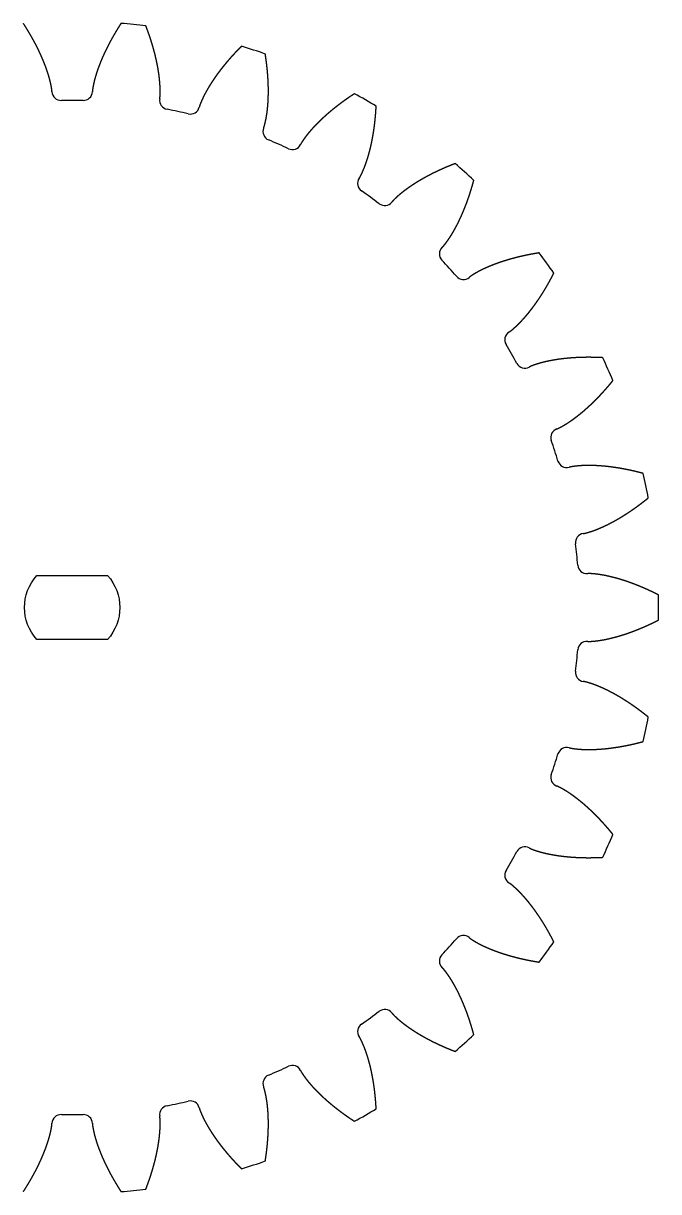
# Model space of a CAD drawing. Header units: millimetres. Extents: x -32 to 32, y -31.9 to 31.9.
# Drawn here: x -2.7 to 32, y -31.9 to 31.9 of the extents above; entities that cross this region are included whole.
import ezdxf

# ---------------------------------------------------------------- set-up
doc = ezdxf.new("R2010")
doc.units = ezdxf.units.MM
doc.layers.get('0').update_dxf_attribs({"linetype": 'CONTINUOUS'})

msp = doc.modelspace()

# ---------------------------------------------------------------- linework, layer by layer
for p, q in [((-1.102, 28.16), (-1.103, 28.169)), ((1.103, 28.169), (1.102, 28.16)), ((4.777, 27.774), (4.778, 27.783)), ((6.935, 27.324), (6.933, 27.315)), ((10.447, 26.174), (10.45, 26.182)), ((12.465, 25.285), (12.461, 25.277)), ((15.66, 23.43), (15.665, 23.437)), ((17.449, 22.141), (17.444, 22.134)), ((20.189, 19.662), (20.196, 19.668)), ((21.672, 18.029), (21.665, 18.024)), ((23.836, 15.035), (23.844, 15.039)), ((24.947, 13.13), (24.938, 13.125)), ((26.441, 9.75), (26.45, 9.753)), ((27.131, 7.656), (27.122, 7.654)), ((27.891, 4.04), (27.9, 4.041)), ((28.13, 1.848), (28.121, 1.847)), ((28.121, -1.847), (28.13, -1.848)), ((27.9, -4.041), (27.891, -4.04)), ((27.122, -7.654), (27.131, -7.656)), ((26.45, -9.753), (26.441, -9.75)), ((24.938, -13.125), (24.947, -13.13)), ((23.844, -15.039), (23.836, -15.035)), ((21.665, -18.024), (21.672, -18.029)), ((20.196, -19.668), (20.189, -19.662)), ((17.444, -22.134), (17.449, -22.141)), ((15.665, -23.437), (15.66, -23.43)), ((12.461, -25.277), (12.465, -25.285)), ((10.45, -26.182), (10.447, -26.174)), ((6.933, -27.315), (6.935, -27.324)), ((4.778, -27.783), (4.777, -27.774)), ((-1.103, -28.169), (-1.102, -28.16)), ((1.102, -28.16), (1.103, -28.169))]:
    msp.add_line(p, q)
msp.add_lwpolyline([(-1.923, 1.75), (1.923, 1.75, -0.386921), (1.923, -1.75), (-1.923, -1.75, -0.386921)], format="xyb", close=True)
for centre, radius, start, end in [((0, 0), 32, 82.77518, 85.22482), ((0, 0), 32, 70.77518, 73.22482), ((-0.603, 28.18), 0.5, 182.24153, 271.22509), ((0.603, 28.18), 0.5, 268.77491, 357.75847), ((0, 0), 27.686, 88.77491, 91.22509), ((5.269, 27.689), 0.5, 170.24153, 259.22509), ((0, 0), 32, 58.77518, 61.22482), ((0, 0), 27.686, 76.77491, 79.22509), ((6.448, 27.438), 0.5, 256.77491, 345.75847), ((10.911, 25.988), 0.5, 158.24153, 247.22509), ((0, 0), 27.686, 64.77491, 67.22509), ((12.012, 25.498), 0.5, 244.77491, 333.75847), ((0, 0), 32, 46.77518, 49.22482), ((16.076, 23.152), 0.5, 146.24153, 235.22509), ((0, 0), 27.686, 52.77491, 55.22509), ((17.051, 22.444), 0.5, 232.77491, 321.75847), ((20.538, 19.304), 0.5, 134.24153, 223.22509), ((0, 0), 32, 34.77518, 37.22482), ((0, 0), 27.686, 40.77491, 43.22509), ((21.345, 18.408), 0.5, 220.77491, 309.75847), ((24.103, 14.612), 0.5, 122.24153, 211.22509), ((0, 0), 27.686, 28.77491, 31.22509), ((0, 0), 32, 22.77518, 25.22482), ((24.706, 13.568), 0.5, 208.77491, 297.75847), ((26.614, 9.281), 0.5, 110.24153, 199.22509), ((0, 0), 27.686, 16.77491, 19.22509), ((26.987, 8.135), 0.5, 196.77491, 285.75847), ((0, 0), 32, 10.77518, 13.22482), ((27.962, 3.545), 0.5, 98.24153, 187.22509), ((0, 0), 27.686, 4.77491, 7.22509), ((28.088, 2.346), 0.5, 184.77491, 273.75847), ((0, 0), 32, -1.22482, 1.22482), ((28.088, -2.346), 0.5, 86.24153, 175.22509), ((0, 0), 27.686, 352.77491, 355.22509), ((27.962, -3.545), 0.5, 172.77491, 261.75847), ((0, 0), 32, 346.77518, 349.22482), ((26.987, -8.135), 0.5, 74.24153, 163.22509), ((0, 0), 27.686, 340.77491, 343.22509), ((26.614, -9.281), 0.5, 160.77491, 249.75847), ((0, 0), 32, 334.77518, 337.22482), ((0, 0), 27.686, 328.77491, 331.22509), ((24.706, -13.568), 0.5, 62.24153, 151.22509), ((24.103, -14.612), 0.5, 148.77491, 237.75847), ((0, 0), 27.686, 316.77491, 319.22509), ((21.345, -18.408), 0.5, 50.24153, 139.22509), ((0, 0), 32, 322.77518, 325.22482), ((20.538, -19.304), 0.5, 136.77491, 225.75847), ((0, 0), 27.686, 304.77491, 307.22509), ((17.051, -22.444), 0.5, 38.24153, 127.22509), ((16.076, -23.152), 0.5, 124.77491, 213.75847), ((0, 0), 32, 310.77518, 313.22482), ((0, 0), 27.686, 292.77491, 295.22509), ((12.012, -25.498), 0.5, 26.24153, 115.22509), ((10.911, -25.988), 0.5, 112.77491, 201.75847), ((5.269, -27.689), 0.5, 100.77491, 189.75847), ((0, 0), 27.686, 280.77491, 283.22509), ((6.448, -27.438), 0.5, 14.24153, 103.22509), ((0, 0), 32, 298.77518, 301.22482), ((-0.603, -28.18), 0.5, 88.77491, 177.75847), ((0, 0), 27.686, 268.77491, 271.22509), ((0.603, -28.18), 0.5, 2.24153, 91.22509), ((0, 0), 32, 286.77518, 289.22482), ((0, 0), 32, 274.77518, 277.22482)]:
    msp.add_arc(centre, radius, start, end)
for points in [[(-1.103, 28.169), (-1.103, 28.18), (-1.104, 28.203), (-1.107, 28.236), (-1.111, 28.28), (-1.12, 28.335), (-1.129, 28.39), (-1.139, 28.445), (-1.15, 28.5), (-1.162, 28.555), (-1.173, 28.61), (-1.185, 28.665), (-1.198, 28.72), (-1.211, 28.775), (-1.225, 28.829), (-1.24, 28.884), (-1.255, 28.938), (-1.271, 28.993), (-1.287, 29.047), (-1.304, 29.101), (-1.321, 29.156), (-1.338, 29.21), (-1.356, 29.264), (-1.374, 29.318), (-1.393, 29.372), (-1.412, 29.426), (-1.431, 29.48), (-1.451, 29.534), (-1.471, 29.588), (-1.492, 29.641), (-1.513, 29.695), (-1.534, 29.748), (-1.556, 29.802), (-1.578, 29.855), (-1.6, 29.909), (-1.622, 29.962), (-1.645, 30.016), (-1.669, 30.069), (-1.692, 30.122), (-1.716, 30.175), (-1.74, 30.228), (-1.765, 30.281), (-1.79, 30.334), (-1.815, 30.387), (-1.84, 30.439), (-1.866, 30.492), (-1.892, 30.545), (-1.918, 30.597), (-1.945, 30.65), (-1.972, 30.702), (-1.999, 30.755), (-2.026, 30.807), (-2.054, 30.859), (-2.082, 30.911), (-2.11, 30.963), (-2.139, 31.015), (-2.168, 31.067), (-2.197, 31.119), (-2.226, 31.171), (-2.256, 31.223), (-2.286, 31.275), (-2.316, 31.326), (-2.346, 31.378), (-2.377, 31.429), (-2.408, 31.48), (-2.439, 31.532), (-2.47, 31.583), (-2.502, 31.634), (-2.534, 31.685), (-2.566, 31.736), (-2.598, 31.787), (-2.624, 31.828), (-2.644, 31.858), (-2.657, 31.879), (-2.664, 31.889)], [(2.664, 31.889), (2.657, 31.879), (2.644, 31.858), (2.624, 31.828), (2.598, 31.787), (2.566, 31.736), (2.534, 31.685), (2.502, 31.634), (2.47, 31.583), (2.439, 31.532), (2.408, 31.48), (2.377, 31.429), (2.346, 31.378), (2.316, 31.326), (2.286, 31.275), (2.256, 31.223), (2.226, 31.171), (2.197, 31.119), (2.168, 31.067), (2.139, 31.015), (2.11, 30.963), (2.082, 30.911), (2.054, 30.859), (2.026, 30.807), (1.999, 30.755), (1.972, 30.702), (1.945, 30.65), (1.918, 30.597), (1.892, 30.545), (1.866, 30.492), (1.84, 30.439), (1.815, 30.387), (1.79, 30.334), (1.765, 30.281), (1.74, 30.228), (1.716, 30.175), (1.692, 30.122), (1.669, 30.069), (1.645, 30.016), (1.622, 29.962), (1.6, 29.909), (1.578, 29.855), (1.556, 29.802), (1.534, 29.748), (1.513, 29.695), (1.492, 29.641), (1.471, 29.588), (1.451, 29.534), (1.431, 29.48), (1.412, 29.426), (1.393, 29.372), (1.374, 29.318), (1.356, 29.264), (1.338, 29.21), (1.321, 29.156), (1.304, 29.101), (1.287, 29.047), (1.271, 28.993), (1.255, 28.938), (1.24, 28.884), (1.225, 28.829), (1.211, 28.775), (1.198, 28.72), (1.185, 28.665), (1.173, 28.61), (1.162, 28.555), (1.15, 28.5), (1.139, 28.445), (1.129, 28.39), (1.12, 28.335), (1.111, 28.28), (1.107, 28.236), (1.104, 28.203), (1.103, 28.18), (1.103, 28.169)], [(4.778, 27.783), (4.78, 27.794), (4.784, 27.816), (4.788, 27.849), (4.793, 27.893), (4.796, 27.949), (4.798, 28.005), (4.8, 28.061), (4.8, 28.117), (4.801, 28.173), (4.801, 28.229), (4.8, 28.285), (4.799, 28.341), (4.798, 28.398), (4.795, 28.454), (4.792, 28.51), (4.789, 28.567), (4.784, 28.623), (4.78, 28.68), (4.775, 28.736), (4.77, 28.793), (4.764, 28.85), (4.758, 28.906), (4.751, 28.963), (4.744, 29.02), (4.737, 29.077), (4.729, 29.133), (4.721, 29.19), (4.712, 29.247), (4.703, 29.304), (4.694, 29.361), (4.685, 29.417), (4.675, 29.474), (4.664, 29.531), (4.654, 29.588), (4.642, 29.645), (4.631, 29.702), (4.619, 29.759), (4.607, 29.815), (4.595, 29.872), (4.582, 29.929), (4.569, 29.986), (4.556, 30.043), (4.543, 30.1), (4.529, 30.157), (4.514, 30.214), (4.5, 30.271), (4.485, 30.328), (4.47, 30.384), (4.455, 30.441), (4.439, 30.498), (4.423, 30.555), (4.407, 30.612), (4.39, 30.669), (4.373, 30.726), (4.356, 30.782), (4.339, 30.839), (4.321, 30.896), (4.303, 30.953), (4.285, 31.01), (4.267, 31.066), (4.248, 31.123), (4.229, 31.18), (4.21, 31.236), (4.19, 31.293), (4.17, 31.35), (4.15, 31.406), (4.13, 31.463), (4.109, 31.52), (4.088, 31.576), (4.067, 31.633), (4.05, 31.678), (4.037, 31.712), (4.029, 31.735), (4.024, 31.746)], [(9.236, 30.638), (9.227, 30.63), (9.21, 30.613), (9.184, 30.587), (9.15, 30.552), (9.108, 30.509), (9.066, 30.466), (9.024, 30.423), (8.983, 30.379), (8.941, 30.336), (8.9, 30.292), (8.859, 30.248), (8.819, 30.204), (8.778, 30.16), (8.738, 30.116), (8.698, 30.072), (8.658, 30.027), (8.619, 29.982), (8.58, 29.938), (8.541, 29.893), (8.502, 29.848), (8.463, 29.803), (8.425, 29.758), (8.387, 29.712), (8.35, 29.667), (8.312, 29.621), (8.275, 29.576), (8.238, 29.53), (8.201, 29.484), (8.165, 29.438), (8.129, 29.392), (8.093, 29.345), (8.057, 29.299), (8.022, 29.252), (7.987, 29.206), (7.952, 29.159), (7.918, 29.112), (7.884, 29.065), (7.85, 29.017), (7.817, 28.97), (7.783, 28.923), (7.75, 28.875), (7.718, 28.827), (7.686, 28.779), (7.654, 28.731), (7.622, 28.683), (7.591, 28.635), (7.56, 28.587), (7.529, 28.538), (7.499, 28.489), (7.469, 28.441), (7.44, 28.392), (7.411, 28.343), (7.382, 28.293), (7.354, 28.244), (7.326, 28.194), (7.298, 28.145), (7.271, 28.095), (7.245, 28.045), (7.218, 27.995), (7.193, 27.944), (7.167, 27.894), (7.143, 27.843), (7.119, 27.792), (7.096, 27.741), (7.073, 27.69), (7.051, 27.638), (7.029, 27.587), (7.007, 27.535), (6.986, 27.483), (6.967, 27.431), (6.953, 27.389), (6.944, 27.357), (6.938, 27.335), (6.935, 27.324)], [(10.45, 26.182), (10.454, 26.193), (10.462, 26.213), (10.474, 26.245), (10.487, 26.287), (10.502, 26.341), (10.516, 26.395), (10.529, 26.45), (10.541, 26.504), (10.553, 26.559), (10.565, 26.614), (10.576, 26.669), (10.587, 26.724), (10.597, 26.78), (10.606, 26.835), (10.615, 26.891), (10.623, 26.947), (10.631, 27.003), (10.638, 27.059), (10.645, 27.116), (10.652, 27.172), (10.658, 27.229), (10.664, 27.285), (10.669, 27.342), (10.674, 27.399), (10.679, 27.456), (10.683, 27.513), (10.687, 27.571), (10.69, 27.628), (10.693, 27.685), (10.696, 27.743), (10.698, 27.801), (10.7, 27.858), (10.702, 27.916), (10.703, 27.974), (10.705, 28.032), (10.705, 28.09), (10.706, 28.148), (10.706, 28.206), (10.705, 28.264), (10.705, 28.323), (10.704, 28.381), (10.703, 28.439), (10.701, 28.498), (10.7, 28.556), (10.698, 28.615), (10.695, 28.674), (10.693, 28.732), (10.69, 28.791), (10.686, 28.85), (10.683, 28.909), (10.679, 28.968), (10.675, 29.027), (10.671, 29.086), (10.666, 29.145), (10.661, 29.204), (10.656, 29.263), (10.65, 29.322), (10.645, 29.382), (10.639, 29.441), (10.632, 29.5), (10.626, 29.56), (10.619, 29.619), (10.612, 29.679), (10.605, 29.738), (10.597, 29.798), (10.589, 29.857), (10.581, 29.917), (10.573, 29.977), (10.564, 30.036), (10.555, 30.096), (10.548, 30.144), (10.542, 30.18), (10.539, 30.204), (10.537, 30.215)], [(15.404, 28.048), (15.394, 28.042), (15.374, 28.029), (15.343, 28.009), (15.303, 27.982), (15.252, 27.949), (15.202, 27.915), (15.152, 27.882), (15.103, 27.848), (15.053, 27.814), (15.004, 27.78), (14.955, 27.745), (14.906, 27.711), (14.857, 27.676), (14.809, 27.641), (14.76, 27.606), (14.712, 27.571), (14.664, 27.535), (14.617, 27.5), (14.569, 27.464), (14.522, 27.428), (14.475, 27.392), (14.428, 27.356), (14.382, 27.319), (14.335, 27.283), (14.289, 27.246), (14.243, 27.209), (14.198, 27.172), (14.152, 27.134), (14.107, 27.097), (14.062, 27.059), (14.017, 27.021), (13.973, 26.983), (13.929, 26.945), (13.885, 26.907), (13.841, 26.868), (13.798, 26.829), (13.754, 26.79), (13.712, 26.751), (13.669, 26.712), (13.627, 26.672), (13.585, 26.633), (13.543, 26.593), (13.501, 26.553), (13.46, 26.512), (13.419, 26.472), (13.379, 26.431), (13.338, 26.39), (13.298, 26.349), (13.258, 26.308), (13.219, 26.266), (13.18, 26.224), (13.141, 26.182), (13.103, 26.14), (13.065, 26.098), (13.028, 26.055), (12.991, 26.012), (12.954, 25.969), (12.917, 25.926), (12.881, 25.882), (12.845, 25.838), (12.81, 25.794), (12.776, 25.75), (12.742, 25.705), (12.709, 25.659), (12.676, 25.614), (12.643, 25.568), (12.611, 25.523), (12.579, 25.477), (12.548, 25.43), (12.518, 25.383), (12.496, 25.345), (12.48, 25.315), (12.47, 25.295), (12.465, 25.285)], [(15.665, 23.437), (15.672, 23.447), (15.684, 23.465), (15.701, 23.494), (15.723, 23.532), (15.749, 23.582), (15.774, 23.632), (15.798, 23.683), (15.821, 23.733), (15.845, 23.785), (15.867, 23.836), (15.89, 23.887), (15.912, 23.939), (15.933, 23.991), (15.954, 24.044), (15.974, 24.096), (15.994, 24.149), (16.013, 24.203), (16.032, 24.256), (16.05, 24.31), (16.069, 24.364), (16.086, 24.418), (16.104, 24.472), (16.121, 24.527), (16.138, 24.581), (16.154, 24.636), (16.17, 24.691), (16.185, 24.746), (16.201, 24.802), (16.216, 24.857), (16.23, 24.913), (16.245, 24.969), (16.259, 25.025), (16.272, 25.081), (16.286, 25.137), (16.299, 25.194), (16.312, 25.25), (16.324, 25.307), (16.336, 25.364), (16.348, 25.421), (16.36, 25.478), (16.371, 25.535), (16.382, 25.593), (16.393, 25.65), (16.403, 25.708), (16.413, 25.765), (16.423, 25.823), (16.433, 25.881), (16.442, 25.939), (16.451, 25.998), (16.46, 26.056), (16.468, 26.114), (16.477, 26.173), (16.485, 26.232), (16.492, 26.29), (16.5, 26.349), (16.507, 26.408), (16.514, 26.467), (16.521, 26.526), (16.527, 26.586), (16.534, 26.645), (16.539, 26.705), (16.545, 26.764), (16.551, 26.824), (16.556, 26.883), (16.561, 26.943), (16.566, 27.003), (16.57, 27.063), (16.574, 27.123), (16.578, 27.183), (16.582, 27.244), (16.585, 27.292), (16.587, 27.328), (16.588, 27.352), (16.589, 27.364)], [(20.899, 24.233), (20.888, 24.229), (20.865, 24.22), (20.831, 24.207), (20.786, 24.189), (20.73, 24.167), (20.674, 24.145), (20.618, 24.122), (20.563, 24.099), (20.507, 24.076), (20.452, 24.053), (20.396, 24.03), (20.341, 24.006), (20.287, 23.982), (20.232, 23.958), (20.177, 23.934), (20.123, 23.909), (20.069, 23.885), (20.015, 23.86), (19.961, 23.835), (19.907, 23.809), (19.854, 23.784), (19.8, 23.758), (19.747, 23.732), (19.694, 23.706), (19.642, 23.68), (19.589, 23.653), (19.537, 23.626), (19.484, 23.599), (19.432, 23.572), (19.381, 23.544), (19.329, 23.517), (19.278, 23.489), (19.227, 23.46), (19.176, 23.432), (19.125, 23.403), (19.074, 23.374), (19.024, 23.345), (18.974, 23.316), (18.924, 23.286), (18.874, 23.256), (18.825, 23.226), (18.776, 23.196), (18.727, 23.165), (18.678, 23.134), (18.63, 23.103), (18.581, 23.072), (18.534, 23.04), (18.486, 23.008), (18.438, 22.976), (18.391, 22.944), (18.344, 22.911), (18.298, 22.878), (18.252, 22.845), (18.206, 22.811), (18.16, 22.777), (18.115, 22.743), (18.07, 22.708), (18.025, 22.674), (17.981, 22.638), (17.937, 22.603), (17.893, 22.567), (17.85, 22.531), (17.808, 22.494), (17.766, 22.456), (17.724, 22.419), (17.683, 22.381), (17.642, 22.343), (17.601, 22.305), (17.561, 22.266), (17.522, 22.226), (17.492, 22.193), (17.47, 22.167), (17.456, 22.15), (17.449, 22.141)], [(20.196, 19.668), (20.204, 19.676), (20.22, 19.692), (20.243, 19.716), (20.273, 19.749), (20.308, 19.792), (20.343, 19.836), (20.377, 19.88), (20.41, 19.925), (20.443, 19.97), (20.476, 20.016), (20.509, 20.062), (20.541, 20.108), (20.573, 20.154), (20.604, 20.201), (20.635, 20.249), (20.665, 20.296), (20.695, 20.345), (20.725, 20.393), (20.754, 20.442), (20.783, 20.491), (20.812, 20.54), (20.84, 20.589), (20.868, 20.639), (20.896, 20.689), (20.923, 20.739), (20.95, 20.79), (20.977, 20.84), (21.003, 20.891), (21.029, 20.943), (21.055, 20.994), (21.081, 21.046), (21.106, 21.098), (21.131, 21.15), (21.156, 21.202), (21.181, 21.254), (21.205, 21.307), (21.229, 21.36), (21.253, 21.413), (21.276, 21.466), (21.299, 21.52), (21.322, 21.573), (21.345, 21.627), (21.367, 21.681), (21.39, 21.736), (21.411, 21.79), (21.433, 21.845), (21.455, 21.899), (21.476, 21.954), (21.497, 22.009), (21.518, 22.064), (21.538, 22.12), (21.558, 22.175), (21.578, 22.231), (21.598, 22.287), (21.618, 22.343), (21.637, 22.399), (21.656, 22.455), (21.675, 22.512), (21.694, 22.569), (21.712, 22.625), (21.73, 22.682), (21.748, 22.739), (21.766, 22.797), (21.783, 22.854), (21.801, 22.911), (21.818, 22.969), (21.835, 23.027), (21.851, 23.085), (21.868, 23.143), (21.884, 23.201), (21.897, 23.247), (21.906, 23.282), (21.912, 23.306), (21.916, 23.318)], [(25.481, 19.358), (25.469, 19.356), (25.445, 19.353), (25.409, 19.347), (25.361, 19.339), (25.302, 19.329), (25.242, 19.319), (25.183, 19.308), (25.124, 19.297), (25.065, 19.286), (25.006, 19.275), (24.947, 19.264), (24.888, 19.252), (24.829, 19.24), (24.771, 19.228), (24.713, 19.216), (24.654, 19.203), (24.596, 19.19), (24.538, 19.177), (24.48, 19.164), (24.422, 19.15), (24.365, 19.136), (24.307, 19.122), (24.25, 19.108), (24.193, 19.093), (24.136, 19.078), (24.079, 19.063), (24.022, 19.048), (23.965, 19.032), (23.909, 19.017), (23.852, 19), (23.796, 18.984), (23.74, 18.967), (23.684, 18.95), (23.628, 18.933), (23.573, 18.916), (23.517, 18.898), (23.462, 18.88), (23.407, 18.862), (23.352, 18.843), (23.297, 18.824), (23.243, 18.805), (23.188, 18.785), (23.134, 18.766), (23.08, 18.746), (23.026, 18.725), (22.972, 18.704), (22.919, 18.683), (22.866, 18.662), (22.813, 18.641), (22.76, 18.619), (22.707, 18.596), (22.655, 18.574), (22.603, 18.551), (22.551, 18.527), (22.499, 18.504), (22.448, 18.48), (22.396, 18.455), (22.345, 18.43), (22.295, 18.405), (22.244, 18.38), (22.194, 18.354), (22.145, 18.327), (22.095, 18.3), (22.047, 18.272), (21.998, 18.244), (21.95, 18.216), (21.902, 18.187), (21.854, 18.158), (21.806, 18.128), (21.76, 18.097), (21.724, 18.071), (21.697, 18.051), (21.68, 18.037), (21.672, 18.029)], [(23.844, 15.039), (23.853, 15.045), (23.872, 15.058), (23.9, 15.076), (23.936, 15.103), (23.979, 15.137), (24.022, 15.173), (24.065, 15.21), (24.107, 15.246), (24.149, 15.284), (24.19, 15.321), (24.232, 15.359), (24.273, 15.397), (24.314, 15.436), (24.354, 15.476), (24.394, 15.516), (24.433, 15.556), (24.473, 15.597), (24.512, 15.638), (24.55, 15.68), (24.589, 15.722), (24.627, 15.764), (24.665, 15.806), (24.703, 15.849), (24.741, 15.892), (24.778, 15.936), (24.815, 15.98), (24.851, 16.024), (24.888, 16.068), (24.924, 16.113), (24.96, 16.158), (24.996, 16.203), (25.031, 16.248), (25.067, 16.294), (25.102, 16.34), (25.137, 16.386), (25.171, 16.433), (25.206, 16.479), (25.24, 16.526), (25.274, 16.574), (25.308, 16.621), (25.342, 16.669), (25.375, 16.717), (25.408, 16.765), (25.441, 16.813), (25.474, 16.862), (25.507, 16.911), (25.539, 16.96), (25.571, 17.009), (25.603, 17.059), (25.635, 17.109), (25.666, 17.158), (25.698, 17.209), (25.729, 17.259), (25.76, 17.309), (25.791, 17.36), (25.821, 17.411), (25.852, 17.462), (25.882, 17.514), (25.912, 17.565), (25.942, 17.617), (25.971, 17.669), (26.001, 17.721), (26.03, 17.773), (26.059, 17.825), (26.088, 17.878), (26.117, 17.931), (26.145, 17.984), (26.173, 18.037), (26.201, 18.09), (26.229, 18.144), (26.252, 18.187), (26.268, 18.219), (26.279, 18.241), (26.285, 18.251)], [(28.949, 13.637), (28.936, 13.638), (28.912, 13.639), (28.876, 13.641), (28.828, 13.643), (28.767, 13.646), (28.707, 13.648), (28.647, 13.65), (28.587, 13.652), (28.527, 13.654), (28.467, 13.655), (28.407, 13.656), (28.347, 13.657), (28.287, 13.657), (28.227, 13.658), (28.168, 13.658), (28.108, 13.658), (28.049, 13.657), (27.989, 13.656), (27.93, 13.655), (27.87, 13.654), (27.811, 13.652), (27.752, 13.651), (27.693, 13.649), (27.634, 13.646), (27.575, 13.643), (27.516, 13.641), (27.457, 13.637), (27.399, 13.634), (27.34, 13.63), (27.281, 13.626), (27.223, 13.622), (27.165, 13.617), (27.107, 13.612), (27.048, 13.607), (26.99, 13.601), (26.932, 13.595), (26.875, 13.589), (26.817, 13.583), (26.759, 13.576), (26.702, 13.569), (26.644, 13.562), (26.587, 13.554), (26.53, 13.546), (26.473, 13.537), (26.416, 13.529), (26.359, 13.519), (26.303, 13.51), (26.246, 13.5), (26.19, 13.49), (26.133, 13.48), (26.077, 13.469), (26.021, 13.458), (25.966, 13.446), (25.91, 13.434), (25.854, 13.421), (25.799, 13.409), (25.744, 13.395), (25.689, 13.382), (25.634, 13.368), (25.579, 13.353), (25.525, 13.338), (25.471, 13.322), (25.417, 13.306), (25.364, 13.289), (25.31, 13.272), (25.257, 13.254), (25.204, 13.236), (25.151, 13.217), (25.099, 13.198), (25.047, 13.178), (25.006, 13.16), (24.976, 13.145), (24.956, 13.135), (24.947, 13.13)], [(26.45, 9.753), (26.46, 9.757), (26.481, 9.765), (26.512, 9.778), (26.553, 9.796), (26.603, 9.821), (26.652, 9.847), (26.701, 9.874), (26.75, 9.901), (26.799, 9.929), (26.847, 9.957), (26.896, 9.985), (26.944, 10.014), (26.992, 10.044), (27.039, 10.074), (27.087, 10.105), (27.134, 10.136), (27.181, 10.168), (27.228, 10.2), (27.274, 10.233), (27.32, 10.266), (27.367, 10.299), (27.413, 10.333), (27.458, 10.367), (27.504, 10.401), (27.549, 10.436), (27.595, 10.471), (27.64, 10.507), (27.685, 10.542), (27.729, 10.579), (27.774, 10.615), (27.818, 10.652), (27.863, 10.689), (27.907, 10.726), (27.951, 10.764), (27.994, 10.802), (28.038, 10.84), (28.081, 10.879), (28.125, 10.918), (28.168, 10.957), (28.211, 10.996), (28.254, 11.036), (28.296, 11.076), (28.339, 11.116), (28.381, 11.157), (28.423, 11.197), (28.465, 11.238), (28.507, 11.28), (28.549, 11.321), (28.59, 11.363), (28.632, 11.405), (28.673, 11.447), (28.714, 11.49), (28.755, 11.532), (28.796, 11.575), (28.836, 11.619), (28.877, 11.662), (28.917, 11.706), (28.958, 11.75), (28.998, 11.794), (29.038, 11.838), (29.077, 11.883), (29.117, 11.928), (29.156, 11.973), (29.196, 12.018), (29.235, 12.063), (29.274, 12.109), (29.313, 12.155), (29.352, 12.201), (29.39, 12.247), (29.429, 12.294), (29.459, 12.331), (29.482, 12.36), (29.497, 12.378), (29.505, 12.388)], [(31.151, 7.321), (31.14, 7.324), (31.116, 7.33), (31.081, 7.339), (31.034, 7.352), (30.976, 7.367), (30.918, 7.382), (30.859, 7.396), (30.801, 7.41), (30.742, 7.424), (30.684, 7.438), (30.625, 7.452), (30.567, 7.465), (30.509, 7.478), (30.45, 7.491), (30.392, 7.503), (30.333, 7.515), (30.275, 7.527), (30.217, 7.539), (30.158, 7.55), (30.1, 7.561), (30.042, 7.572), (29.984, 7.582), (29.925, 7.593), (29.867, 7.603), (29.809, 7.612), (29.751, 7.622), (29.693, 7.631), (29.634, 7.639), (29.576, 7.648), (29.518, 7.656), (29.46, 7.664), (29.402, 7.672), (29.344, 7.679), (29.286, 7.686), (29.228, 7.692), (29.171, 7.699), (29.113, 7.705), (29.055, 7.71), (28.997, 7.716), (28.939, 7.721), (28.882, 7.725), (28.824, 7.73), (28.767, 7.734), (28.709, 7.737), (28.652, 7.741), (28.594, 7.744), (28.537, 7.746), (28.479, 7.748), (28.422, 7.75), (28.365, 7.752), (28.308, 7.753), (28.251, 7.753), (28.194, 7.754), (28.137, 7.753), (28.08, 7.753), (28.023, 7.752), (27.966, 7.75), (27.91, 7.748), (27.853, 7.746), (27.797, 7.743), (27.741, 7.74), (27.684, 7.736), (27.628, 7.731), (27.572, 7.725), (27.517, 7.719), (27.461, 7.713), (27.405, 7.706), (27.35, 7.699), (27.294, 7.691), (27.24, 7.682), (27.196, 7.673), (27.163, 7.665), (27.142, 7.659), (27.131, 7.656)], [(27.9, 4.041), (27.911, 4.043), (27.933, 4.046), (27.966, 4.052), (28.009, 4.061), (28.063, 4.075), (28.117, 4.09), (28.17, 4.107), (28.224, 4.123), (28.277, 4.14), (28.331, 4.157), (28.384, 4.175), (28.437, 4.193), (28.49, 4.212), (28.543, 4.232), (28.596, 4.253), (28.648, 4.273), (28.701, 4.295), (28.753, 4.317), (28.806, 4.339), (28.858, 4.361), (28.91, 4.384), (28.962, 4.408), (29.014, 4.431), (29.066, 4.455), (29.117, 4.48), (29.169, 4.505), (29.22, 4.53), (29.272, 4.556), (29.323, 4.582), (29.374, 4.608), (29.425, 4.635), (29.476, 4.662), (29.527, 4.69), (29.578, 4.717), (29.628, 4.745), (29.679, 4.774), (29.73, 4.803), (29.78, 4.832), (29.83, 4.861), (29.88, 4.891), (29.931, 4.92), (29.981, 4.951), (30.031, 4.981), (30.08, 5.012), (30.13, 5.043), (30.18, 5.074), (30.229, 5.106), (30.279, 5.138), (30.328, 5.17), (30.377, 5.203), (30.426, 5.236), (30.475, 5.269), (30.524, 5.302), (30.573, 5.335), (30.622, 5.369), (30.671, 5.403), (30.719, 5.438), (30.768, 5.472), (30.816, 5.507), (30.864, 5.542), (30.912, 5.578), (30.961, 5.613), (31.008, 5.649), (31.056, 5.685), (31.104, 5.721), (31.152, 5.758), (31.199, 5.795), (31.247, 5.832), (31.294, 5.869), (31.342, 5.907), (31.379, 5.937), (31.408, 5.96), (31.426, 5.975), (31.436, 5.983)], [(31.993, 0.684), (31.982, 0.69), (31.96, 0.7), (31.928, 0.717), (31.885, 0.739), (31.831, 0.765), (31.777, 0.792), (31.722, 0.818), (31.668, 0.845), (31.614, 0.87), (31.56, 0.896), (31.505, 0.921), (31.451, 0.947), (31.397, 0.971), (31.342, 0.996), (31.288, 1.02), (31.233, 1.044), (31.178, 1.068), (31.124, 1.092), (31.069, 1.115), (31.014, 1.138), (30.96, 1.16), (30.905, 1.183), (30.85, 1.205), (30.795, 1.227), (30.74, 1.248), (30.685, 1.269), (30.63, 1.29), (30.575, 1.311), (30.52, 1.332), (30.465, 1.352), (30.41, 1.371), (30.355, 1.391), (30.3, 1.41), (30.244, 1.429), (30.189, 1.447), (30.134, 1.466), (30.078, 1.483), (30.023, 1.501), (29.968, 1.518), (29.912, 1.535), (29.857, 1.552), (29.801, 1.568), (29.746, 1.584), (29.69, 1.599), (29.635, 1.615), (29.579, 1.629), (29.524, 1.644), (29.468, 1.658), (29.412, 1.672), (29.357, 1.685), (29.301, 1.698), (29.245, 1.71), (29.19, 1.722), (29.134, 1.734), (29.078, 1.745), (29.022, 1.756), (28.967, 1.766), (28.911, 1.776), (28.855, 1.786), (28.799, 1.795), (28.744, 1.803), (28.688, 1.811), (28.632, 1.817), (28.576, 1.824), (28.52, 1.83), (28.464, 1.835), (28.409, 1.84), (28.353, 1.845), (28.297, 1.848), (28.241, 1.851), (28.197, 1.851), (28.164, 1.85), (28.141, 1.849), (28.13, 1.848)], [(28.13, -1.848), (28.141, -1.849), (28.164, -1.85), (28.197, -1.851), (28.241, -1.851), (28.297, -1.848), (28.353, -1.845), (28.409, -1.84), (28.464, -1.835), (28.52, -1.83), (28.576, -1.824), (28.632, -1.817), (28.688, -1.811), (28.744, -1.803), (28.799, -1.795), (28.855, -1.786), (28.911, -1.776), (28.967, -1.766), (29.022, -1.756), (29.078, -1.745), (29.134, -1.734), (29.19, -1.722), (29.245, -1.71), (29.301, -1.698), (29.357, -1.685), (29.412, -1.672), (29.468, -1.658), (29.524, -1.644), (29.579, -1.629), (29.635, -1.615), (29.69, -1.599), (29.746, -1.584), (29.801, -1.568), (29.857, -1.552), (29.912, -1.535), (29.968, -1.518), (30.023, -1.501), (30.078, -1.483), (30.134, -1.466), (30.189, -1.447), (30.244, -1.429), (30.3, -1.41), (30.355, -1.391), (30.41, -1.371), (30.465, -1.352), (30.52, -1.332), (30.575, -1.311), (30.63, -1.29), (30.685, -1.269), (30.74, -1.248), (30.795, -1.227), (30.85, -1.205), (30.905, -1.183), (30.96, -1.16), (31.014, -1.138), (31.069, -1.115), (31.124, -1.092), (31.178, -1.068), (31.233, -1.044), (31.288, -1.02), (31.342, -0.996), (31.397, -0.971), (31.451, -0.947), (31.505, -0.921), (31.56, -0.896), (31.614, -0.87), (31.668, -0.845), (31.722, -0.818), (31.777, -0.792), (31.831, -0.765), (31.885, -0.739), (31.928, -0.717), (31.96, -0.7), (31.982, -0.69), (31.993, -0.684)], [(31.436, -5.983), (31.426, -5.975), (31.408, -5.96), (31.379, -5.937), (31.342, -5.907), (31.294, -5.869), (31.247, -5.832), (31.199, -5.795), (31.152, -5.758), (31.104, -5.721), (31.056, -5.685), (31.008, -5.649), (30.961, -5.613), (30.912, -5.578), (30.864, -5.542), (30.816, -5.507), (30.768, -5.472), (30.719, -5.438), (30.671, -5.403), (30.622, -5.369), (30.573, -5.335), (30.524, -5.302), (30.475, -5.269), (30.426, -5.236), (30.377, -5.203), (30.328, -5.17), (30.279, -5.138), (30.229, -5.106), (30.18, -5.074), (30.13, -5.043), (30.08, -5.012), (30.031, -4.981), (29.981, -4.951), (29.931, -4.92), (29.88, -4.891), (29.83, -4.861), (29.78, -4.832), (29.73, -4.803), (29.679, -4.774), (29.628, -4.745), (29.578, -4.717), (29.527, -4.69), (29.476, -4.662), (29.425, -4.635), (29.374, -4.608), (29.323, -4.582), (29.272, -4.556), (29.22, -4.53), (29.169, -4.505), (29.117, -4.48), (29.066, -4.455), (29.014, -4.431), (28.962, -4.408), (28.91, -4.384), (28.858, -4.361), (28.806, -4.339), (28.753, -4.317), (28.701, -4.295), (28.648, -4.273), (28.596, -4.253), (28.543, -4.232), (28.49, -4.212), (28.437, -4.193), (28.384, -4.175), (28.331, -4.157), (28.277, -4.14), (28.224, -4.123), (28.17, -4.107), (28.117, -4.09), (28.063, -4.075), (28.009, -4.061), (27.966, -4.052), (27.933, -4.046), (27.911, -4.043), (27.9, -4.041)], [(27.131, -7.656), (27.142, -7.659), (27.163, -7.665), (27.196, -7.673), (27.24, -7.682), (27.294, -7.691), (27.35, -7.699), (27.405, -7.706), (27.461, -7.713), (27.517, -7.719), (27.572, -7.725), (27.628, -7.731), (27.684, -7.736), (27.741, -7.74), (27.797, -7.743), (27.853, -7.746), (27.91, -7.748), (27.966, -7.75), (28.023, -7.752), (28.08, -7.753), (28.137, -7.753), (28.194, -7.754), (28.251, -7.753), (28.308, -7.753), (28.365, -7.752), (28.422, -7.75), (28.479, -7.748), (28.537, -7.746), (28.594, -7.744), (28.652, -7.741), (28.709, -7.737), (28.767, -7.734), (28.824, -7.73), (28.882, -7.725), (28.939, -7.721), (28.997, -7.716), (29.055, -7.71), (29.113, -7.705), (29.171, -7.699), (29.228, -7.692), (29.286, -7.686), (29.344, -7.679), (29.402, -7.672), (29.46, -7.664), (29.518, -7.656), (29.576, -7.648), (29.634, -7.639), (29.693, -7.631), (29.751, -7.622), (29.809, -7.612), (29.867, -7.603), (29.925, -7.593), (29.984, -7.582), (30.042, -7.572), (30.1, -7.561), (30.158, -7.55), (30.217, -7.539), (30.275, -7.527), (30.333, -7.515), (30.392, -7.503), (30.45, -7.491), (30.509, -7.478), (30.567, -7.465), (30.625, -7.452), (30.684, -7.438), (30.742, -7.424), (30.801, -7.41), (30.859, -7.396), (30.918, -7.382), (30.976, -7.367), (31.034, -7.352), (31.081, -7.339), (31.116, -7.33), (31.14, -7.324), (31.151, -7.321)], [(29.505, -12.388), (29.497, -12.378), (29.482, -12.36), (29.459, -12.331), (29.429, -12.294), (29.39, -12.247), (29.352, -12.201), (29.313, -12.155), (29.274, -12.109), (29.235, -12.063), (29.196, -12.018), (29.156, -11.973), (29.117, -11.928), (29.077, -11.883), (29.038, -11.838), (28.998, -11.794), (28.958, -11.75), (28.917, -11.706), (28.877, -11.662), (28.836, -11.619), (28.796, -11.575), (28.755, -11.532), (28.714, -11.49), (28.673, -11.447), (28.632, -11.405), (28.59, -11.363), (28.549, -11.321), (28.507, -11.28), (28.465, -11.238), (28.423, -11.197), (28.381, -11.157), (28.339, -11.116), (28.296, -11.076), (28.254, -11.036), (28.211, -10.996), (28.168, -10.957), (28.125, -10.918), (28.081, -10.879), (28.038, -10.84), (27.994, -10.802), (27.951, -10.764), (27.907, -10.726), (27.863, -10.689), (27.818, -10.652), (27.774, -10.615), (27.729, -10.579), (27.685, -10.542), (27.64, -10.507), (27.595, -10.471), (27.549, -10.436), (27.504, -10.401), (27.458, -10.367), (27.413, -10.333), (27.367, -10.299), (27.32, -10.266), (27.274, -10.233), (27.228, -10.2), (27.181, -10.168), (27.134, -10.136), (27.087, -10.105), (27.039, -10.074), (26.992, -10.044), (26.944, -10.014), (26.896, -9.985), (26.847, -9.957), (26.799, -9.929), (26.75, -9.901), (26.701, -9.874), (26.652, -9.847), (26.603, -9.821), (26.553, -9.796), (26.512, -9.778), (26.481, -9.765), (26.46, -9.757), (26.45, -9.753)], [(24.947, -13.13), (24.956, -13.135), (24.976, -13.145), (25.006, -13.16), (25.047, -13.178), (25.099, -13.198), (25.151, -13.217), (25.204, -13.236), (25.257, -13.254), (25.31, -13.272), (25.364, -13.289), (25.417, -13.306), (25.471, -13.322), (25.525, -13.338), (25.579, -13.353), (25.634, -13.368), (25.689, -13.382), (25.744, -13.395), (25.799, -13.409), (25.854, -13.421), (25.91, -13.434), (25.966, -13.446), (26.021, -13.458), (26.077, -13.469), (26.133, -13.48), (26.19, -13.49), (26.246, -13.5), (26.303, -13.51), (26.359, -13.519), (26.416, -13.529), (26.473, -13.537), (26.53, -13.546), (26.587, -13.554), (26.644, -13.562), (26.702, -13.569), (26.759, -13.576), (26.817, -13.583), (26.875, -13.589), (26.932, -13.595), (26.99, -13.601), (27.048, -13.607), (27.107, -13.612), (27.165, -13.617), (27.223, -13.622), (27.281, -13.626), (27.34, -13.63), (27.399, -13.634), (27.457, -13.637), (27.516, -13.641), (27.575, -13.643), (27.634, -13.646), (27.693, -13.649), (27.752, -13.651), (27.811, -13.652), (27.87, -13.654), (27.93, -13.655), (27.989, -13.656), (28.049, -13.657), (28.108, -13.658), (28.168, -13.658), (28.227, -13.658), (28.287, -13.657), (28.347, -13.657), (28.407, -13.656), (28.467, -13.655), (28.527, -13.654), (28.587, -13.652), (28.647, -13.65), (28.707, -13.648), (28.767, -13.646), (28.828, -13.643), (28.876, -13.641), (28.912, -13.639), (28.936, -13.638), (28.949, -13.637)], [(26.285, -18.251), (26.279, -18.241), (26.268, -18.219), (26.252, -18.187), (26.229, -18.144), (26.201, -18.09), (26.173, -18.037), (26.145, -17.984), (26.117, -17.931), (26.088, -17.878), (26.059, -17.825), (26.03, -17.773), (26.001, -17.721), (25.971, -17.669), (25.942, -17.617), (25.912, -17.565), (25.882, -17.514), (25.852, -17.462), (25.821, -17.411), (25.791, -17.36), (25.76, -17.309), (25.729, -17.259), (25.698, -17.209), (25.666, -17.158), (25.635, -17.109), (25.603, -17.059), (25.571, -17.009), (25.539, -16.96), (25.507, -16.911), (25.474, -16.862), (25.441, -16.813), (25.408, -16.765), (25.375, -16.717), (25.342, -16.669), (25.308, -16.621), (25.274, -16.574), (25.24, -16.526), (25.206, -16.479), (25.171, -16.433), (25.137, -16.386), (25.102, -16.34), (25.067, -16.294), (25.031, -16.248), (24.996, -16.203), (24.96, -16.158), (24.924, -16.113), (24.888, -16.068), (24.851, -16.024), (24.815, -15.98), (24.778, -15.936), (24.741, -15.892), (24.703, -15.849), (24.665, -15.806), (24.627, -15.764), (24.589, -15.722), (24.55, -15.68), (24.512, -15.638), (24.473, -15.597), (24.433, -15.556), (24.394, -15.516), (24.354, -15.476), (24.314, -15.436), (24.273, -15.397), (24.232, -15.359), (24.19, -15.321), (24.149, -15.284), (24.107, -15.246), (24.065, -15.21), (24.022, -15.173), (23.979, -15.137), (23.936, -15.103), (23.9, -15.076), (23.872, -15.058), (23.853, -15.045), (23.844, -15.039)], [(21.672, -18.029), (21.68, -18.037), (21.697, -18.051), (21.724, -18.071), (21.76, -18.097), (21.806, -18.128), (21.854, -18.158), (21.902, -18.187), (21.95, -18.216), (21.998, -18.244), (22.047, -18.272), (22.095, -18.3), (22.145, -18.327), (22.194, -18.354), (22.244, -18.38), (22.295, -18.405), (22.345, -18.43), (22.396, -18.455), (22.448, -18.48), (22.499, -18.504), (22.551, -18.527), (22.603, -18.551), (22.655, -18.574), (22.707, -18.596), (22.76, -18.619), (22.813, -18.641), (22.866, -18.662), (22.919, -18.683), (22.972, -18.704), (23.026, -18.725), (23.08, -18.746), (23.134, -18.766), (23.188, -18.785), (23.243, -18.805), (23.297, -18.824), (23.352, -18.843), (23.407, -18.862), (23.462, -18.88), (23.517, -18.898), (23.573, -18.916), (23.628, -18.933), (23.684, -18.95), (23.74, -18.967), (23.796, -18.984), (23.852, -19), (23.909, -19.017), (23.965, -19.032), (24.022, -19.048), (24.079, -19.063), (24.136, -19.078), (24.193, -19.093), (24.25, -19.108), (24.307, -19.122), (24.365, -19.136), (24.422, -19.15), (24.48, -19.164), (24.538, -19.177), (24.596, -19.19), (24.654, -19.203), (24.713, -19.216), (24.771, -19.228), (24.829, -19.24), (24.888, -19.252), (24.947, -19.264), (25.006, -19.275), (25.065, -19.286), (25.124, -19.297), (25.183, -19.308), (25.242, -19.319), (25.302, -19.329), (25.361, -19.339), (25.409, -19.347), (25.445, -19.353), (25.469, -19.356), (25.481, -19.358)], [(21.916, -23.318), (21.912, -23.306), (21.906, -23.282), (21.897, -23.247), (21.884, -23.201), (21.868, -23.143), (21.851, -23.085), (21.835, -23.027), (21.818, -22.969), (21.801, -22.911), (21.783, -22.854), (21.766, -22.797), (21.748, -22.739), (21.73, -22.682), (21.712, -22.625), (21.694, -22.569), (21.675, -22.512), (21.656, -22.455), (21.637, -22.399), (21.618, -22.343), (21.598, -22.287), (21.578, -22.231), (21.558, -22.175), (21.538, -22.12), (21.518, -22.064), (21.497, -22.009), (21.476, -21.954), (21.455, -21.899), (21.433, -21.845), (21.411, -21.79), (21.39, -21.736), (21.367, -21.681), (21.345, -21.627), (21.322, -21.573), (21.299, -21.52), (21.276, -21.466), (21.253, -21.413), (21.229, -21.36), (21.205, -21.307), (21.181, -21.254), (21.156, -21.202), (21.131, -21.15), (21.106, -21.098), (21.081, -21.046), (21.055, -20.994), (21.029, -20.943), (21.003, -20.891), (20.977, -20.84), (20.95, -20.79), (20.923, -20.739), (20.896, -20.689), (20.868, -20.639), (20.84, -20.589), (20.812, -20.54), (20.783, -20.491), (20.754, -20.442), (20.725, -20.393), (20.695, -20.345), (20.665, -20.296), (20.635, -20.249), (20.604, -20.201), (20.573, -20.154), (20.541, -20.108), (20.509, -20.062), (20.476, -20.016), (20.443, -19.97), (20.41, -19.925), (20.377, -19.88), (20.343, -19.836), (20.308, -19.792), (20.273, -19.749), (20.243, -19.716), (20.22, -19.692), (20.204, -19.676), (20.196, -19.668)], [(17.449, -22.141), (17.456, -22.15), (17.47, -22.167), (17.492, -22.193), (17.522, -22.226), (17.561, -22.266), (17.601, -22.305), (17.642, -22.343), (17.683, -22.381), (17.724, -22.419), (17.766, -22.456), (17.808, -22.494), (17.85, -22.531), (17.893, -22.567), (17.937, -22.603), (17.981, -22.638), (18.025, -22.674), (18.07, -22.708), (18.115, -22.743), (18.16, -22.777), (18.206, -22.811), (18.252, -22.845), (18.298, -22.878), (18.344, -22.911), (18.391, -22.944), (18.438, -22.976), (18.486, -23.008), (18.534, -23.04), (18.581, -23.072), (18.63, -23.103), (18.678, -23.134), (18.727, -23.165), (18.776, -23.196), (18.825, -23.226), (18.874, -23.256), (18.924, -23.286), (18.974, -23.316), (19.024, -23.345), (19.074, -23.374), (19.125, -23.403), (19.176, -23.432), (19.227, -23.46), (19.278, -23.489), (19.329, -23.517), (19.381, -23.544), (19.432, -23.572), (19.484, -23.599), (19.537, -23.626), (19.589, -23.653), (19.642, -23.68), (19.694, -23.706), (19.747, -23.732), (19.8, -23.758), (19.854, -23.784), (19.907, -23.809), (19.961, -23.835), (20.015, -23.86), (20.069, -23.885), (20.123, -23.909), (20.177, -23.934), (20.232, -23.958), (20.287, -23.982), (20.341, -24.006), (20.396, -24.03), (20.452, -24.053), (20.507, -24.076), (20.563, -24.099), (20.618, -24.122), (20.674, -24.145), (20.73, -24.167), (20.786, -24.189), (20.831, -24.207), (20.865, -24.22), (20.888, -24.229), (20.899, -24.233)], [(16.589, -27.364), (16.588, -27.352), (16.587, -27.328), (16.585, -27.292), (16.582, -27.244), (16.578, -27.183), (16.574, -27.123), (16.57, -27.063), (16.566, -27.003), (16.561, -26.943), (16.556, -26.883), (16.551, -26.824), (16.545, -26.764), (16.539, -26.705), (16.534, -26.645), (16.527, -26.586), (16.521, -26.526), (16.514, -26.467), (16.507, -26.408), (16.5, -26.349), (16.492, -26.29), (16.485, -26.232), (16.477, -26.173), (16.468, -26.114), (16.46, -26.056), (16.451, -25.998), (16.442, -25.939), (16.433, -25.881), (16.423, -25.823), (16.413, -25.765), (16.403, -25.708), (16.393, -25.65), (16.382, -25.593), (16.371, -25.535), (16.36, -25.478), (16.348, -25.421), (16.336, -25.364), (16.324, -25.307), (16.312, -25.25), (16.299, -25.194), (16.286, -25.137), (16.272, -25.081), (16.259, -25.025), (16.245, -24.969), (16.23, -24.913), (16.216, -24.857), (16.201, -24.802), (16.185, -24.746), (16.17, -24.691), (16.154, -24.636), (16.138, -24.581), (16.121, -24.527), (16.104, -24.472), (16.086, -24.418), (16.069, -24.364), (16.05, -24.31), (16.032, -24.256), (16.013, -24.203), (15.994, -24.149), (15.974, -24.096), (15.954, -24.044), (15.933, -23.991), (15.912, -23.939), (15.89, -23.887), (15.867, -23.836), (15.845, -23.785), (15.821, -23.733), (15.798, -23.683), (15.774, -23.632), (15.749, -23.582), (15.723, -23.532), (15.701, -23.494), (15.684, -23.465), (15.672, -23.447), (15.665, -23.437)], [(12.465, -25.285), (12.47, -25.295), (12.48, -25.315), (12.496, -25.345), (12.518, -25.383), (12.548, -25.43), (12.579, -25.477), (12.611, -25.523), (12.643, -25.568), (12.676, -25.614), (12.709, -25.659), (12.742, -25.705), (12.776, -25.75), (12.81, -25.794), (12.845, -25.838), (12.881, -25.882), (12.917, -25.926), (12.954, -25.969), (12.991, -26.012), (13.028, -26.055), (13.065, -26.098), (13.103, -26.14), (13.141, -26.182), (13.18, -26.224), (13.219, -26.266), (13.258, -26.308), (13.298, -26.349), (13.338, -26.39), (13.379, -26.431), (13.419, -26.472), (13.46, -26.512), (13.501, -26.553), (13.543, -26.593), (13.585, -26.633), (13.627, -26.672), (13.669, -26.712), (13.712, -26.751), (13.754, -26.79), (13.798, -26.829), (13.841, -26.868), (13.885, -26.907), (13.929, -26.945), (13.973, -26.983), (14.017, -27.021), (14.062, -27.059), (14.107, -27.097), (14.152, -27.134), (14.198, -27.172), (14.243, -27.209), (14.289, -27.246), (14.335, -27.283), (14.382, -27.319), (14.428, -27.356), (14.475, -27.392), (14.522, -27.428), (14.569, -27.464), (14.617, -27.5), (14.664, -27.535), (14.712, -27.571), (14.76, -27.606), (14.809, -27.641), (14.857, -27.676), (14.906, -27.711), (14.955, -27.745), (15.004, -27.78), (15.053, -27.814), (15.103, -27.848), (15.152, -27.882), (15.202, -27.915), (15.252, -27.949), (15.303, -27.982), (15.343, -28.009), (15.374, -28.029), (15.394, -28.042), (15.404, -28.048)], [(10.537, -30.215), (10.539, -30.204), (10.542, -30.18), (10.548, -30.144), (10.555, -30.096), (10.564, -30.036), (10.573, -29.977), (10.581, -29.917), (10.589, -29.857), (10.597, -29.798), (10.605, -29.738), (10.612, -29.679), (10.619, -29.619), (10.626, -29.56), (10.632, -29.5), (10.639, -29.441), (10.645, -29.382), (10.65, -29.322), (10.656, -29.263), (10.661, -29.204), (10.666, -29.145), (10.671, -29.086), (10.675, -29.027), (10.679, -28.968), (10.683, -28.909), (10.686, -28.85), (10.69, -28.791), (10.693, -28.732), (10.695, -28.674), (10.698, -28.615), (10.7, -28.556), (10.701, -28.498), (10.703, -28.439), (10.704, -28.381), (10.705, -28.323), (10.705, -28.264), (10.706, -28.206), (10.706, -28.148), (10.705, -28.09), (10.705, -28.032), (10.703, -27.974), (10.702, -27.916), (10.7, -27.858), (10.698, -27.801), (10.696, -27.743), (10.693, -27.685), (10.69, -27.628), (10.687, -27.571), (10.683, -27.513), (10.679, -27.456), (10.674, -27.399), (10.669, -27.342), (10.664, -27.285), (10.658, -27.229), (10.652, -27.172), (10.645, -27.116), (10.638, -27.059), (10.631, -27.003), (10.623, -26.947), (10.615, -26.891), (10.606, -26.835), (10.597, -26.78), (10.587, -26.724), (10.576, -26.669), (10.565, -26.614), (10.553, -26.559), (10.541, -26.504), (10.529, -26.45), (10.516, -26.395), (10.502, -26.341), (10.487, -26.287), (10.474, -26.245), (10.462, -26.213), (10.454, -26.193), (10.45, -26.182)], [(6.935, -27.324), (6.938, -27.335), (6.944, -27.357), (6.953, -27.389), (6.967, -27.431), (6.986, -27.483), (7.007, -27.535), (7.029, -27.587), (7.051, -27.638), (7.073, -27.69), (7.096, -27.741), (7.119, -27.792), (7.143, -27.843), (7.167, -27.894), (7.193, -27.944), (7.218, -27.995), (7.245, -28.045), (7.271, -28.095), (7.298, -28.145), (7.326, -28.194), (7.354, -28.244), (7.382, -28.293), (7.411, -28.343), (7.44, -28.392), (7.469, -28.441), (7.499, -28.489), (7.529, -28.538), (7.56, -28.587), (7.591, -28.635), (7.622, -28.683), (7.654, -28.731), (7.686, -28.779), (7.718, -28.827), (7.75, -28.875), (7.783, -28.923), (7.817, -28.97), (7.85, -29.017), (7.884, -29.065), (7.918, -29.112), (7.952, -29.159), (7.987, -29.206), (8.022, -29.252), (8.057, -29.299), (8.093, -29.345), (8.129, -29.392), (8.165, -29.438), (8.201, -29.484), (8.238, -29.53), (8.275, -29.576), (8.312, -29.621), (8.35, -29.667), (8.387, -29.712), (8.425, -29.758), (8.463, -29.803), (8.502, -29.848), (8.541, -29.893), (8.58, -29.938), (8.619, -29.982), (8.658, -30.027), (8.698, -30.072), (8.738, -30.116), (8.778, -30.16), (8.819, -30.204), (8.859, -30.248), (8.9, -30.292), (8.941, -30.336), (8.983, -30.379), (9.024, -30.423), (9.066, -30.466), (9.108, -30.509), (9.15, -30.552), (9.184, -30.587), (9.21, -30.613), (9.227, -30.63), (9.236, -30.638)], [(4.024, -31.746), (4.029, -31.735), (4.037, -31.712), (4.05, -31.678), (4.067, -31.633), (4.088, -31.576), (4.109, -31.52), (4.13, -31.463), (4.15, -31.406), (4.17, -31.35), (4.19, -31.293), (4.21, -31.236), (4.229, -31.18), (4.248, -31.123), (4.267, -31.066), (4.285, -31.01), (4.303, -30.953), (4.321, -30.896), (4.339, -30.839), (4.356, -30.782), (4.373, -30.726), (4.39, -30.669), (4.407, -30.612), (4.423, -30.555), (4.439, -30.498), (4.455, -30.441), (4.47, -30.384), (4.485, -30.328), (4.5, -30.271), (4.514, -30.214), (4.529, -30.157), (4.543, -30.1), (4.556, -30.043), (4.569, -29.986), (4.582, -29.929), (4.595, -29.872), (4.607, -29.815), (4.619, -29.759), (4.631, -29.702), (4.642, -29.645), (4.654, -29.588), (4.664, -29.531), (4.675, -29.474), (4.685, -29.417), (4.694, -29.361), (4.703, -29.304), (4.712, -29.247), (4.721, -29.19), (4.729, -29.133), (4.737, -29.077), (4.744, -29.02), (4.751, -28.963), (4.758, -28.906), (4.764, -28.85), (4.77, -28.793), (4.775, -28.736), (4.78, -28.68), (4.784, -28.623), (4.789, -28.567), (4.792, -28.51), (4.795, -28.454), (4.798, -28.398), (4.799, -28.341), (4.8, -28.285), (4.801, -28.229), (4.801, -28.173), (4.8, -28.117), (4.8, -28.061), (4.798, -28.005), (4.796, -27.949), (4.793, -27.893), (4.788, -27.849), (4.784, -27.816), (4.78, -27.794), (4.778, -27.783)], [(-2.664, -31.889), (-2.657, -31.879), (-2.644, -31.858), (-2.624, -31.828), (-2.598, -31.787), (-2.566, -31.736), (-2.534, -31.685), (-2.502, -31.634), (-2.47, -31.583), (-2.439, -31.532), (-2.408, -31.48), (-2.377, -31.429), (-2.346, -31.378), (-2.316, -31.326), (-2.286, -31.275), (-2.256, -31.223), (-2.226, -31.171), (-2.197, -31.119), (-2.168, -31.067), (-2.139, -31.015), (-2.11, -30.963), (-2.082, -30.911), (-2.054, -30.859), (-2.026, -30.807), (-1.999, -30.755), (-1.972, -30.702), (-1.945, -30.65), (-1.918, -30.597), (-1.892, -30.545), (-1.866, -30.492), (-1.84, -30.439), (-1.815, -30.387), (-1.79, -30.334), (-1.765, -30.281), (-1.74, -30.228), (-1.716, -30.175), (-1.692, -30.122), (-1.669, -30.069), (-1.645, -30.016), (-1.622, -29.962), (-1.6, -29.909), (-1.578, -29.855), (-1.556, -29.802), (-1.534, -29.748), (-1.513, -29.695), (-1.492, -29.641), (-1.471, -29.588), (-1.451, -29.534), (-1.431, -29.48), (-1.412, -29.426), (-1.393, -29.372), (-1.374, -29.318), (-1.356, -29.264), (-1.338, -29.21), (-1.321, -29.156), (-1.304, -29.101), (-1.287, -29.047), (-1.271, -28.993), (-1.255, -28.938), (-1.24, -28.884), (-1.225, -28.829), (-1.211, -28.775), (-1.198, -28.72), (-1.185, -28.665), (-1.173, -28.61), (-1.162, -28.555), (-1.15, -28.5), (-1.139, -28.445), (-1.129, -28.39), (-1.12, -28.335), (-1.111, -28.28), (-1.107, -28.236), (-1.104, -28.203), (-1.103, -28.18), (-1.103, -28.169)], [(1.103, -28.169), (1.103, -28.18), (1.104, -28.203), (1.107, -28.236), (1.111, -28.28), (1.12, -28.335), (1.129, -28.39), (1.139, -28.445), (1.15, -28.5), (1.162, -28.555), (1.173, -28.61), (1.185, -28.665), (1.198, -28.72), (1.211, -28.775), (1.225, -28.829), (1.24, -28.884), (1.255, -28.938), (1.271, -28.993), (1.287, -29.047), (1.304, -29.101), (1.321, -29.156), (1.338, -29.21), (1.356, -29.264), (1.374, -29.318), (1.393, -29.372), (1.412, -29.426), (1.431, -29.48), (1.451, -29.534), (1.471, -29.588), (1.492, -29.641), (1.513, -29.695), (1.534, -29.748), (1.556, -29.802), (1.578, -29.855), (1.6, -29.909), (1.622, -29.962), (1.645, -30.016), (1.669, -30.069), (1.692, -30.122), (1.716, -30.175), (1.74, -30.228), (1.765, -30.281), (1.79, -30.334), (1.815, -30.387), (1.84, -30.439), (1.866, -30.492), (1.892, -30.545), (1.918, -30.597), (1.945, -30.65), (1.972, -30.702), (1.999, -30.755), (2.026, -30.807), (2.054, -30.859), (2.082, -30.911), (2.11, -30.963), (2.139, -31.015), (2.168, -31.067), (2.197, -31.119), (2.226, -31.171), (2.256, -31.223), (2.286, -31.275), (2.316, -31.326), (2.346, -31.378), (2.377, -31.429), (2.408, -31.48), (2.439, -31.532), (2.47, -31.583), (2.502, -31.634), (2.534, -31.685), (2.566, -31.736), (2.598, -31.787), (2.624, -31.828), (2.644, -31.858), (2.657, -31.879), (2.664, -31.889)]]:
    msp.add_open_spline(points, degree=5)

doc.saveas('drawing.dxf')
